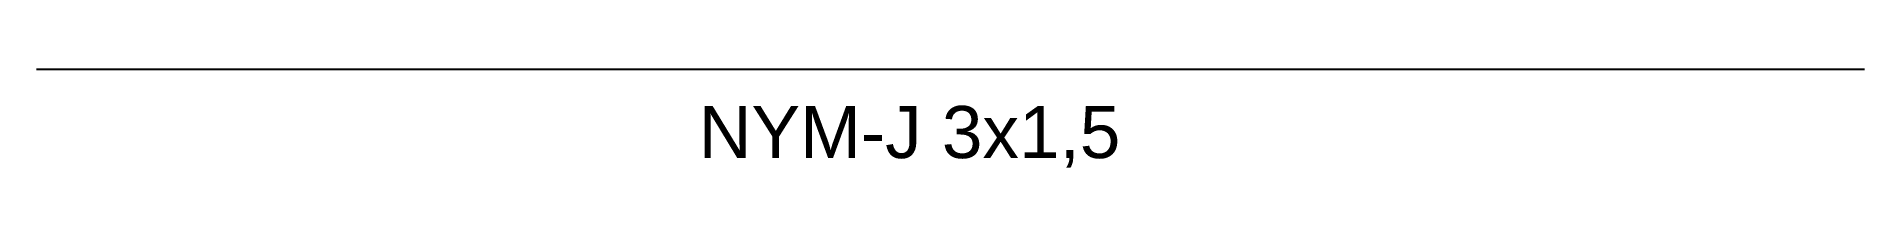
# Model space of a CAD drawing. Header units: millimetres. Extents: x 0 to 70, y -3.8 to 0.
import ezdxf
from ezdxf.enums import TextEntityAlignment as Align

# ---------------------------------------------------------------- set-up
doc = ezdxf.new("R2010")
doc.units = ezdxf.units.MM
doc.layers.get('0').update_dxf_attribs({"lineweight": 25, "true_color": 0xffffff})
doc.styles.add('textstyle0', font='')
doc.styles.get('textstyle0').set_extended_font_data('Arial')

msp = doc.modelspace()

# ---------------------------------------------------------------- linework, layer by layer
msp.add_line((0, 0), (70, 0))

# ---------------------------------------------------------------- texts
at = {"style": 'textstyle0'}
msp.add_text('NYM-J 3x1,5', height=2, dxfattribs=at).set_placement((25.36, -1.413), align=Align.TOP_LEFT)

doc.saveas('drawing.dxf')
